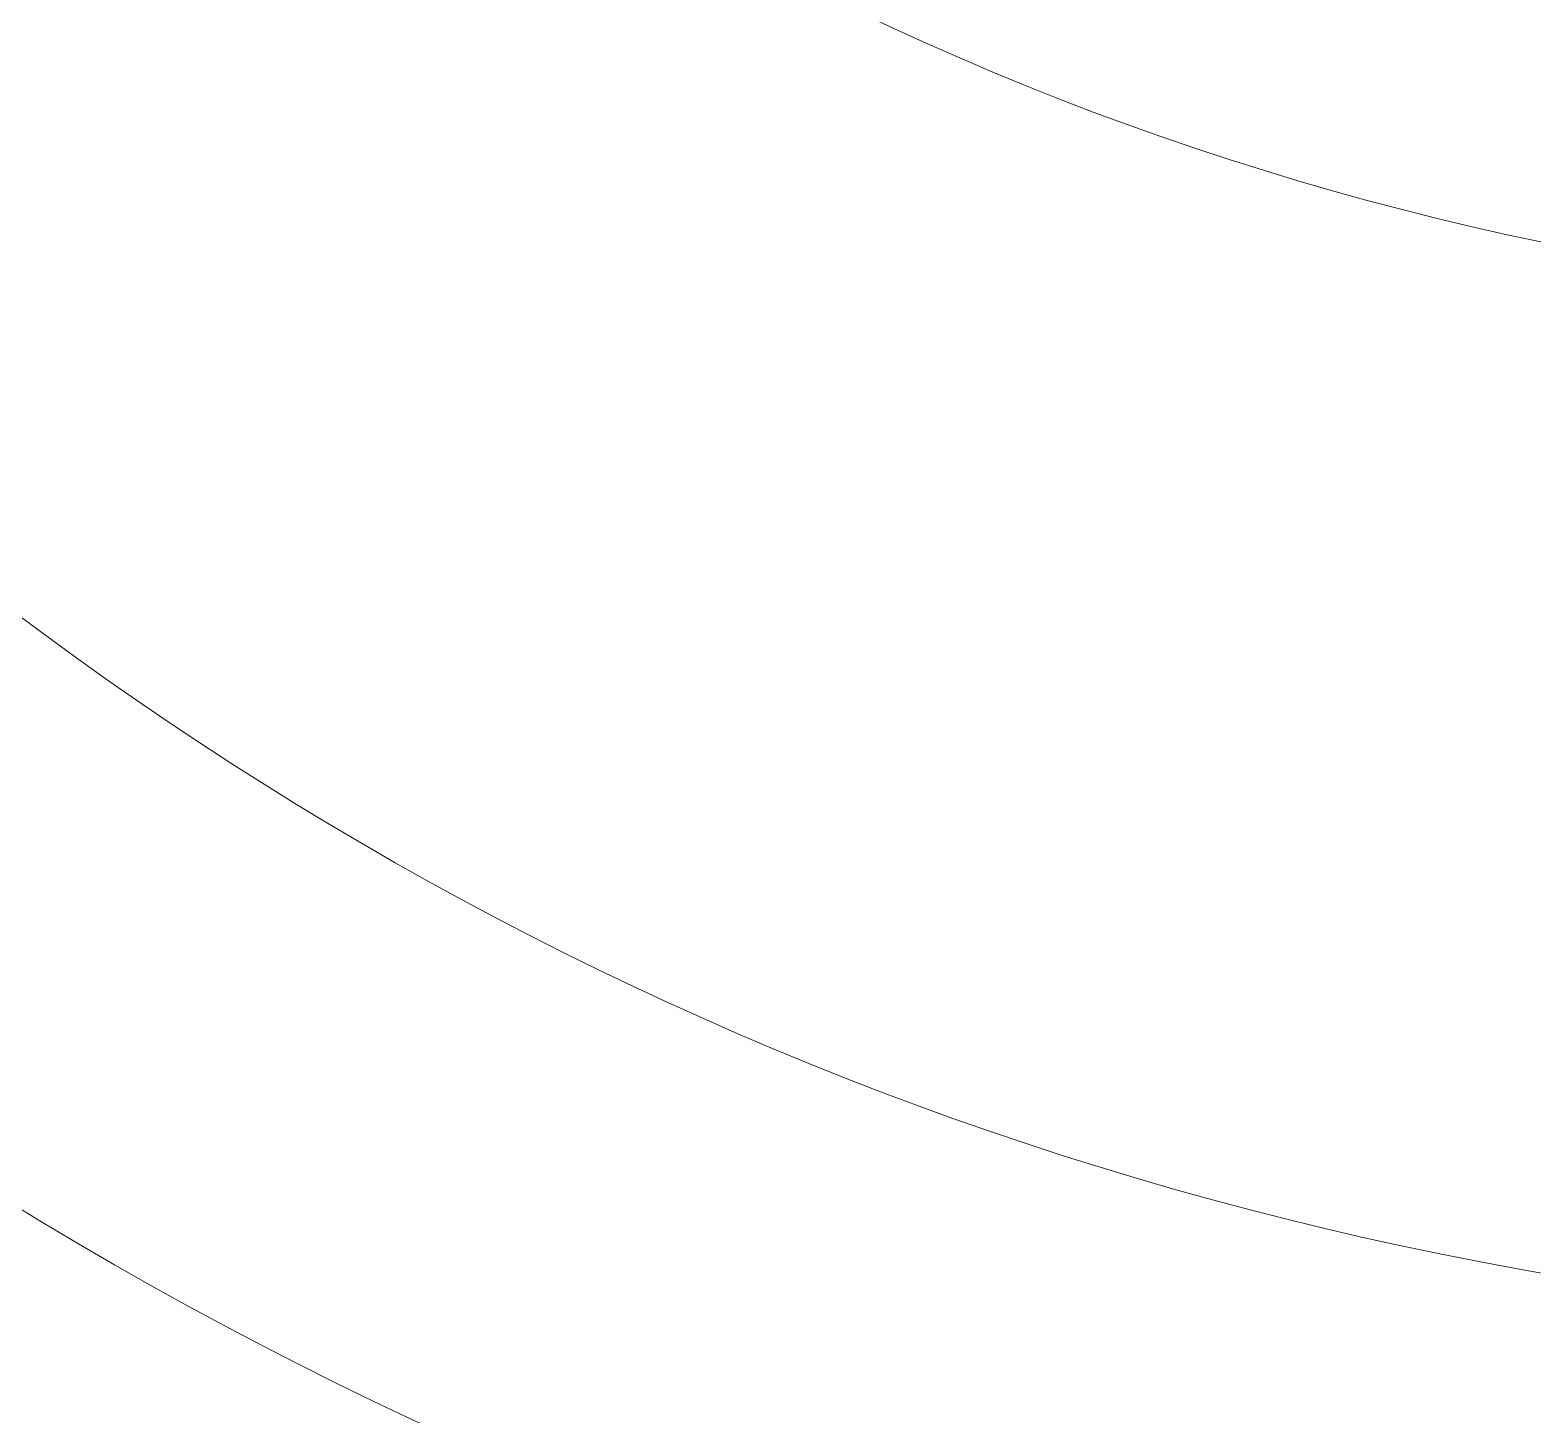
# Model space of a CAD drawing. Extents: x -272 to 633, y -390 to 48.
# Drawn here: x 287.66 to 294.31, y -165.24 to -159.11 of the extents above; entities that cross this region are included whole.
import ezdxf

# ---------------------------------------------------------------- set-up
doc = ezdxf.new("R2010")
doc.units = 0
doc.header["$MEASUREMENT"] = 0
doc.layers.add('Layer 1', color=7, linetype='Continuous', lineweight=0)

msp = doc.modelspace()

# ---------------------------------------------------------------- linework, layer by layer
at = {"layer": 'Layer 1'}
for points, knots in [([(424.2607, -149.3428), (424.2607, -149.3428), (383.0166, -47.4722), (383.0166, -47.4722), (381.0908, -42.4082), (379.4707, -38.2773), (378.2031, -35.1943), (376.8975, -32.0254), (375.2715, -29.0186), (373.3682, -26.2559), (371.3711, -23.3613), (368.7207, -20.9648), (365.4883, -19.1333), (362.2148, -17.2812), (358.1318, -16.3423), (353.3535, -16.3423), (348.6445, -16.3423), (344.5986, -17.2812), (341.3262, -19.1338), (338.0879, -20.9673), (335.4326, -23.4067), (333.4326, -26.3853), (331.5293, -29.2236), (329.7217, -32.8145), (328.0605, -37.0586), (326.4443, -41.1899), (325.0605, -44.7271), (323.915, -47.6655), (323.915, -47.6655), (283.5225, -150.2061), (283.5225, -150.2061), (281.8564, -154.334), (280.6426, -157.6113), (279.9131, -159.9463), (279.1377, -162.4258), (278.7451, -164.874), (278.7451, -167.2227), (278.7451, -171.5088), (280.5117, -175.3662), (283.9961, -178.6875), (287.4541, -181.9854), (291.5078, -183.6582), (296.043, -183.6582), (301.4199, -183.6582), (305.4004, -181.9951), (307.875, -178.7129), (310.0928, -175.7695), (312.6494, -170.3711), (315.6924, -162.21), (315.6924, -162.21), (322.749, -143.2598), (322.749, -143.2598), (322.749, -143.2598), (384.1855, -143.2598), (384.1855, -143.2598), (384.1855, -143.2598), (391.2363, -161.793), (391.2363, -161.793), (391.2363, -161.793), (391.2559, -161.8428), (391.2559, -161.8428), (392.2656, -164.2959), (393.4854, -167.1553), (394.8818, -170.3418), (396.3682, -173.7334), (397.7412, -176.2021), (399.0771, -177.8877), (400.4707, -179.6543), (402.2207, -181.0713), (404.2754, -182.0986), (406.3418, -183.1338), (408.8174, -183.6582), (411.6348, -183.6582), (416.4707, -183.6582), (420.6611, -181.9209), (424.0908, -178.4941), (427.5176, -175.0664), (429.2549, -171.2012), (429.2549, -167.0059), (429.2549, -163.1855), (427.6191, -157.4023), (424.2607, -149.3428)], [0, 0, 0, 0, 1, 1, 1, 2, 2, 2, 3, 3, 3, 4, 4, 4, 5, 5, 5, 6, 6, 6, 7, 7, 7, 8, 8, 8, 9, 9, 9, 10, 10, 10, 11, 11, 11, 12, 12, 12, 13, 13, 13, 14, 14, 14, 15, 15, 15, 16, 16, 16, 17, 17, 17, 18, 18, 18, 19, 19, 19, 20, 20, 20, 21, 21, 21, 22, 22, 22, 23, 23, 23, 24, 24, 24, 25, 25, 25, 26, 26, 26, 27, 27, 27, 27]), ([(291.2169, -141.586), (293.9814, -137.8287), (298.0369, -134.6257), (301.6342, -133.0551), (307.9063, -130.3169), (314.5281, -128.5609), (320.5273, -125.3439), (314.4558, -132.2416), (306.2599, -136.6064), (296.9261, -137.9067), (295.5389, -138.1), (296.1053, -140.1985), (297.4729, -140.008), (301.5565, -139.4391), (305.4233, -138.2798), (309.013, -136.611), (305.3992, -140.9677), (300.6257, -143.8137), (295.0336, -145.016), (293.6611, -145.311), (294.2177, -147.4101), (295.5803, -147.1172), (296.9305, -146.8269), (298.2192, -146.4233), (299.4709, -145.9559), (297.9786, -148.2487), (295.9641, -149.9569), (293.446, -151.1064), (292.5705, -151.5059), (292.8254, -152.5017), (293.474, -152.9073), (293.8797, -153.5559), (294.8755, -153.8108), (295.2751, -152.9353), (296.4244, -150.4173), (298.1327, -148.4028), (300.4254, -146.9105), (299.9579, -148.1621), (299.5544, -149.4508), (299.2642, -150.801), (298.9712, -152.1636), (301.0703, -152.7203), (301.3654, -151.3477), (302.5677, -145.7555), (305.4138, -140.9822), (309.7704, -137.3683), (308.1016, -140.9581), (306.9423, -144.8246), (306.3734, -148.9084), (306.1828, -150.2759), (308.2812, -150.8425), (308.4745, -149.4553), (309.775, -140.1214), (314.1396, -131.9255), (321.0375, -125.8539), (317.8204, -131.8532), (316.0646, -138.4751), (313.3263, -144.747), (309.804, -152.8149), (298.079, -163.2063), (290.2758, -156.1056), (288.5659, -154.2266), (287.8781, -152.1195), (287.9202, -149.955), (287.9202, -149.955), (291.2169, -141.586), (291.2169, -141.586)], [0, 0, 0, 0, 1, 1, 1, 2, 2, 2, 3, 3, 3, 4, 4, 4, 5, 5, 5, 6, 6, 6, 7, 7, 7, 8, 8, 8, 9, 9, 9, 10, 10, 10, 11, 11, 11, 12, 12, 12, 13, 13, 13, 14, 14, 14, 15, 15, 15, 16, 16, 16, 17, 17, 17, 18, 18, 18, 19, 19, 19, 20, 20, 20, 21, 21, 21, 22, 22, 22, 22]), ([(288.8846, -157.4967), (288.8846, -157.4967), (288.8845, -157.4968), (288.8845, -157.4968), (291.5989, -159.67), (295.0613, -160.5858), (298.5117, -160.2882), (297.5808, -161.7785), (296.7135, -163.2948), (295.9956, -164.8457), (295.9388, -164.8327), (295.894, -164.8038), (295.8318, -164.7988), (292.0149, -164.4875), (288.6401, -162.8939), (286.0328, -160.3486), (285.5033, -159.8062), (285.0256, -159.2231), (284.5814, -158.6171), (285.1308, -157.0706), (285.8148, -155.2626), (286.6384, -153.1857), (287.1077, -154.7369), (287.8489, -156.2032), (288.8846, -157.4967)], [0, 0, 0, 0, 1, 1, 1, 2, 2, 2, 3, 3, 3, 4, 4, 4, 5, 5, 5, 6, 6, 6, 7, 7, 7, 8, 8, 8, 8]), ([(282.7451, -167.2227), (282.7451, -165.2793), (283.0771, -163.2324), (283.7314, -161.1387), (283.7376, -161.1189), (283.7453, -161.0962), (283.7515, -161.0763), (283.9904, -161.3539), (284.2286, -161.6321), (284.4855, -161.8959), (284.4855, -161.8959), (284.4855, -161.8958), (284.4855, -161.8958), (287.3427, -164.6774), (291.0317, -166.4128), (295.1542, -166.8933), (294.3847, -169.0419), (293.9703, -171.2618), (294.1468, -173.5773), (289.9888, -172.9759), (286.2013, -171.4973), (282.9409, -169.2299), (282.8184, -168.5767), (282.7451, -167.9104), (282.7451, -167.2227)], [0, 0, 0, 0, 1, 1, 1, 2, 2, 2, 3, 3, 3, 4, 4, 4, 5, 5, 5, 6, 6, 6, 7, 7, 7, 8, 8, 8, 8])]:
    msp.add_open_spline(points, degree=3, knots=knots, dxfattribs=at)

doc.saveas('drawing.dxf')
